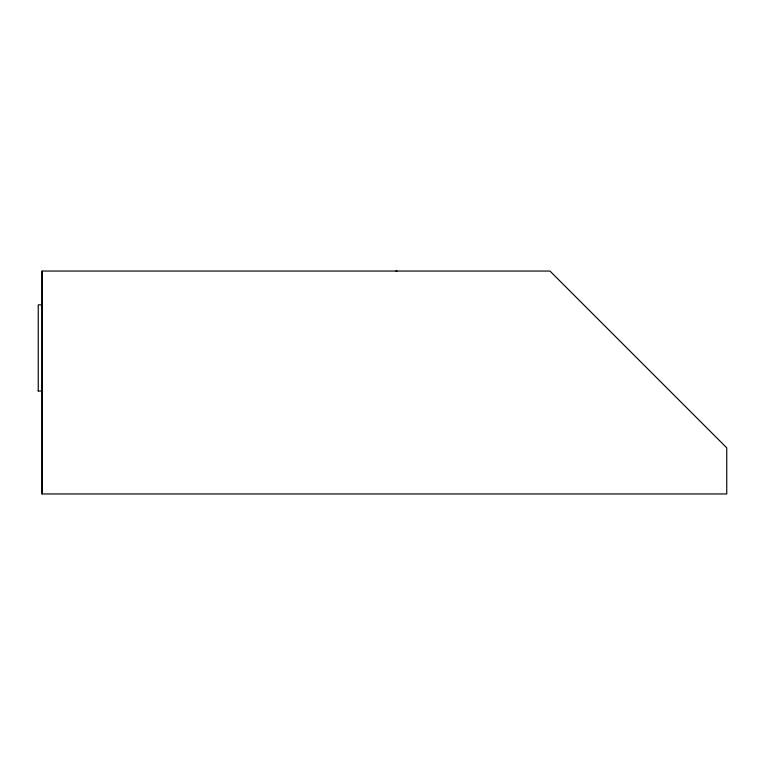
<?xml version="1.0" encoding="UTF-8"?>
<svg xmlns="http://www.w3.org/2000/svg" width="765" height="765" viewBox="0 0 765 765"><rect width="100%" height="100%" fill="white"/><g stroke="black" fill="none" stroke-linecap="round" stroke-linejoin="round"><path stroke-width="1.15" d="M42.094 391.001L38.25 391.001L38.25 390.485M42.094 493.951L42.094 271.049L549.968 271.049L726.75 447.831L726.75 493.951L42.094 493.951L42.094 304.833L38.25 304.833L38.25 391.001M395.926 271.049L397.016 271.049M42.094 271.049L42.094 304.432"/></g></svg>
